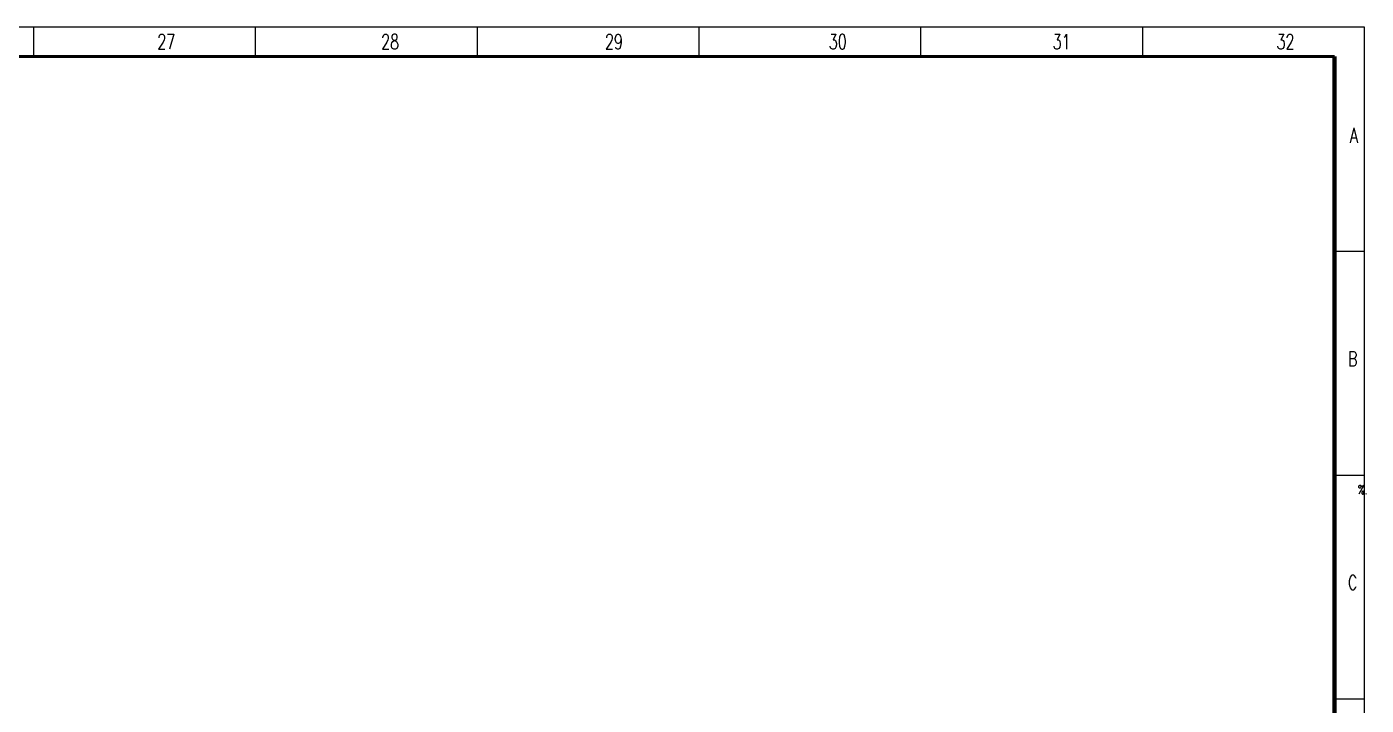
# Model space of a CAD drawing. Header units: millimetres. Extents: x 1376 to 3754, y -1445 to -604.
# Drawn here: x 3305.6 to 3754.4, y -831.8 to -604.3 of the extents above; entities that cross this region are included whole.
import ezdxf

# ---------------------------------------------------------------- set-up
doc = ezdxf.new("R2010")
doc.units = ezdxf.units.MM
doc.layers.add('2FRAM', color=2, linetype='Continuous')
doc.styles.add('HZ', font='TXT', dxfattribs={"width": 0.7, "height": 4, "bigfont": 'HZTXT'})

msp = doc.modelspace()

# ---------------------------------------------------------------- linework, layer by layer
for p, q in [((2564.71, -604.28), (3753.71, -604.28)), ((3307.83, -604.28), (3307.83, -614.28)), ((3382.14, -604.28), (3382.14, -614.28)), ((3456.46, -604.28), (3456.46, -614.28)), ((3530.77, -604.28), (3530.77, -614.28)), ((3605.08, -604.28), (3605.08, -614.28)), ((3679.39, -604.28), (3679.39, -614.28)), ((3753.71, -604.28), (3753.71, -1445.28)), ((3743.69, -679.51), (3753.67, -679.51)), ((3743.72, -754.65), (3753.62, -754.65)), ((3743.72, -829.68), (3753.62, -829.68))]:
    msp.add_line(p, q)
at = {"layer": '2FRAM', "color": 2, "linetype": 'ByBlock', "lineweight": 50}
msp.add_line((1385.71, -614.28), (3743.71, -614.28), dxfattribs=at)
at = {"layer": '2FRAM', "lineweight": 70}
msp.add_line((3743.71, -614.28), (3743.71, -1435.28), dxfattribs=at)

# ---------------------------------------------------------------- texts
at = {"style": 'HZ', "width": 0.7}
msp.add_text('%.', height=3, dxfattribs=at).set_placement((3751.68, -761.02))
at = {"char_height": 5, "width": 50, "attachment_point": 5, "style": 'HZ'}
for s, insert in [('27', (3352.32, -609.28)), ('28', (3427.32, -609.28)), ('29', (3502.32, -609.28)), ('30', (3577.32, -609.28)), ('31', (3652.32, -609.28)), ('32', (3727.32, -609.28)), ('A', (3750.21, -640.71)), ('B', (3749.83, -715.62)), ('C', (3749.83, -790.62))]:
    msp.add_mtext(s, dxfattribs=dict(at, insert=insert))

doc.saveas('drawing.dxf')
